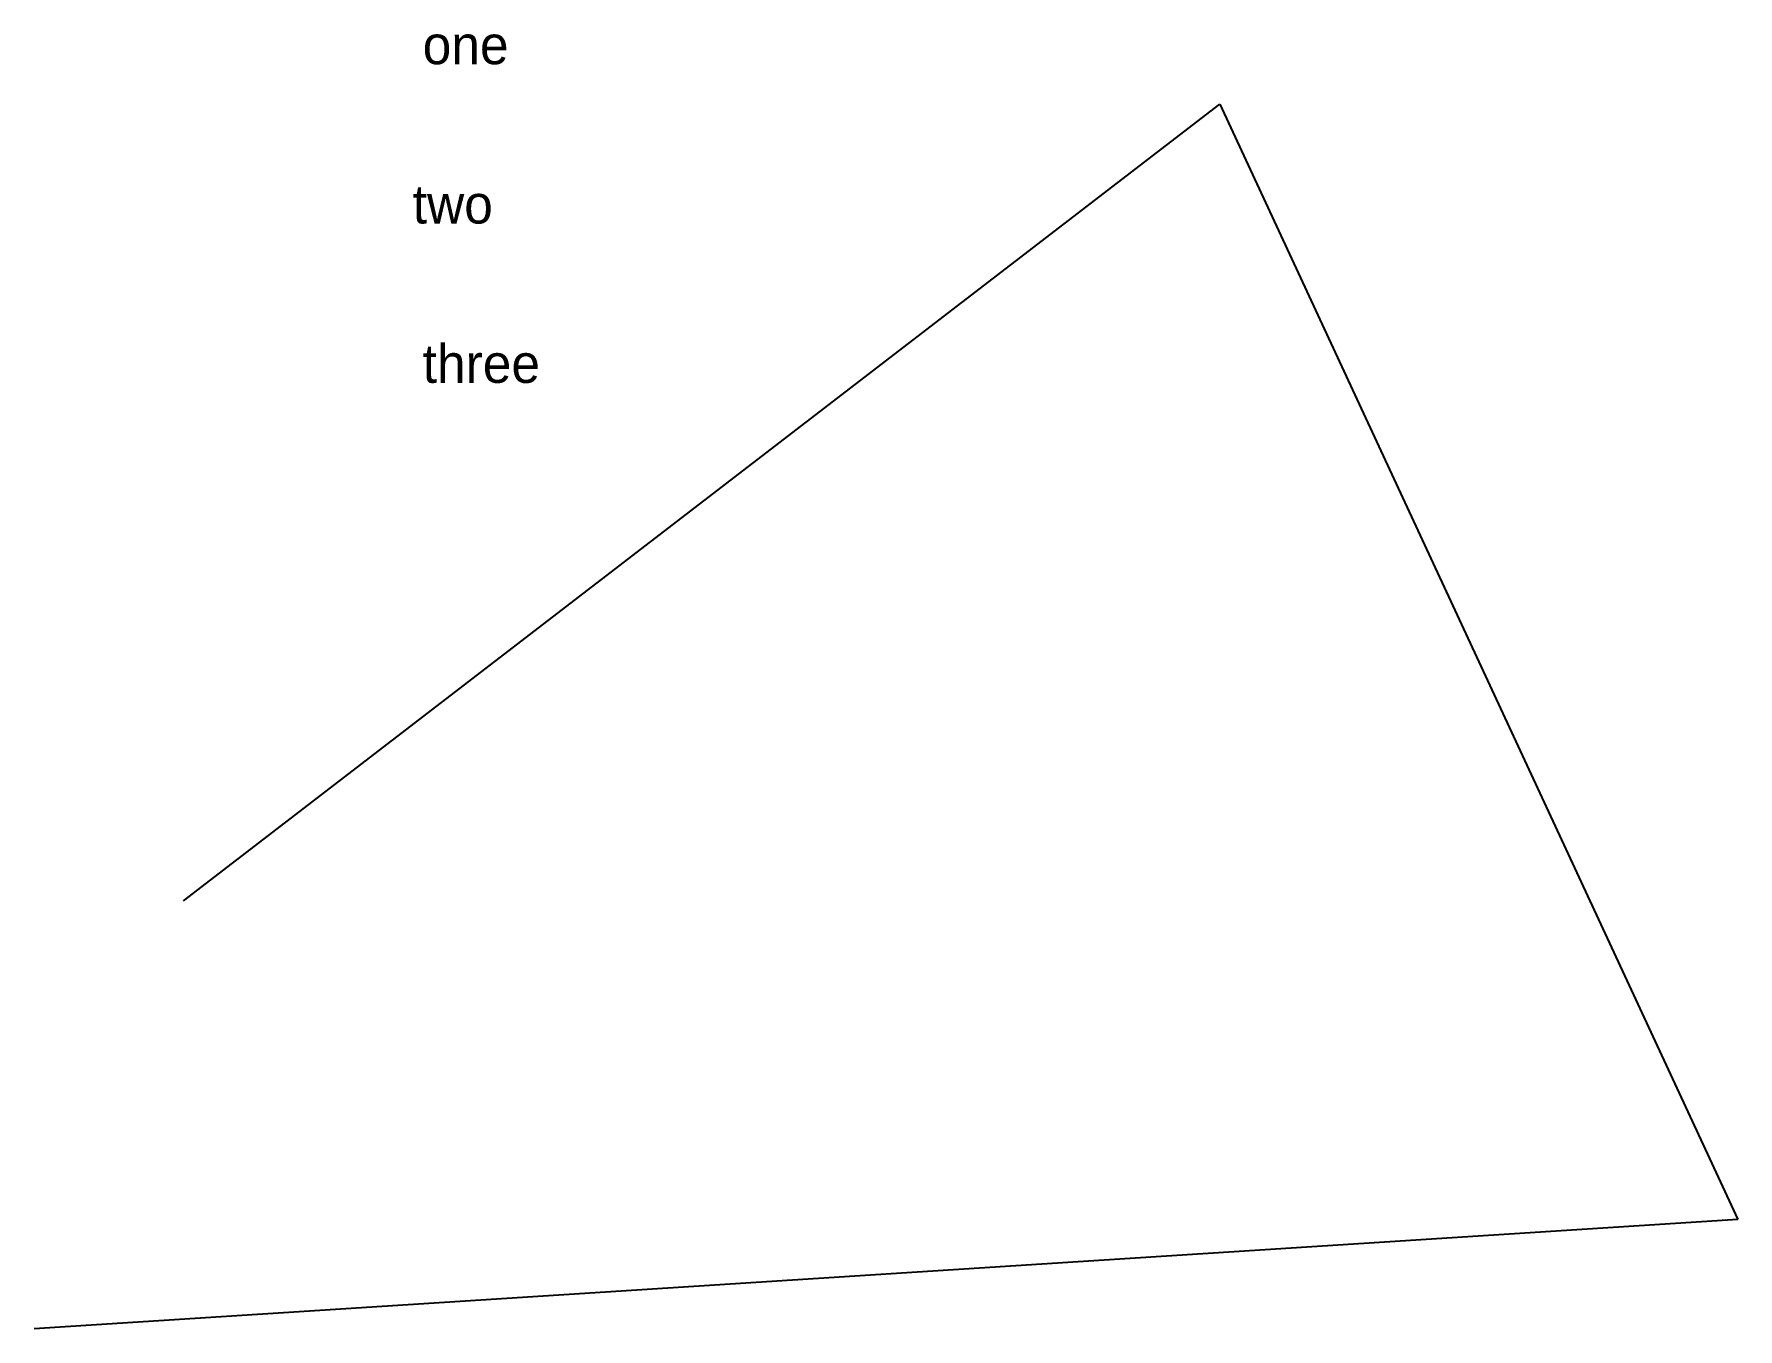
# Model space of a CAD drawing. Header units: inches. Extents: x 25.54 to 34.38, y 14.19 to 20.92.
import ezdxf

# ---------------------------------------------------------------- set-up
doc = ezdxf.new("R2010")
doc.units = ezdxf.units.IN
doc.header["$MEASUREMENT"] = 0

# ---------------------------------------------------------------- blocks, each defined once
blk = doc.blocks.new('testblk')
for p, q in [((-3.2082, 0.0517), (2.1733, 4.1884)), ((2.1733, 4.1884), (4.864, -1.603)), ((4.864, -1.603), (-3.9844, -2.1718))]:
    blk.add_line(p, q)
for tag, p in [('ONE', (-1.9663, 4.3953)), ('TWO', (-2.0181, 3.5679)), ('THREE', (-1.9663, 2.7406))]:
    blk.add_attdef(tag, p, '', height=0.2)

msp = doc.modelspace()

# ---------------------------------------------------------------- block references
msp.add_blockref('testblk', (29.5205, 16.3659)).add_auto_attribs({'THREE': 'three', 'TWO': 'two', 'ONE': 'one'})

doc.saveas('drawing.dxf')
